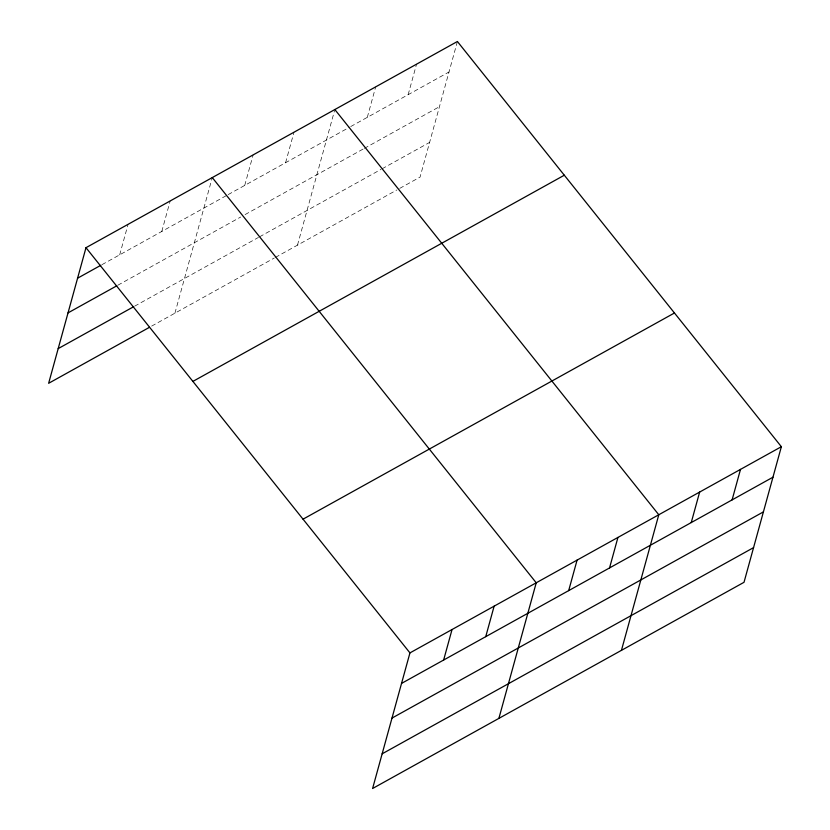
<?xml version="1.0" encoding="UTF-8"?>
<svg xmlns="http://www.w3.org/2000/svg" width="830" height="830" viewBox="0 0 830 830"><rect width="100%" height="100%" fill="white"/><g stroke="black" fill="none" stroke-linecap="round" stroke-linejoin="round"><path stroke-width="0.62" stroke-dasharray="4.15 3.11" d="M119.686 254.82L128.079 224.318M161.777 231.456L170.181 200.953M174.923 313.19L212.273 177.589M244.726 185.401L253.129 154.909M285.582 162.722L293.986 132.219M297.482 245.141L334.5 110.764M367.296 117.362L375.689 86.86M408.142 94.682L416.546 64.18M457.403 41.5L420.053 177.101L397.964 189.365M101.955 264.666L227.057 195.216M228.157 194.604L349.627 127.166M350.727 126.554L448.999 72.003M117.881 285.198L240.69 217.024M245.109 214.576L363.26 148.985M364.36 148.373L439.454 106.686M134.626 306.177L258.452 237.432M259.562 236.82L381.022 169.393M382.122 168.781L429.608 142.418M151.662 326.097L274.294 258.016M275.404 257.404L396.865 189.977"/><path stroke-width="1.25" d="M781.362 446.706L409.947 652.899L372.597 788.5L744.012 582.307L781.362 446.706L457.403 41.5L85.988 247.693L48.638 383.294L149.441 327.331M443.635 660.037L452.039 629.534M485.737 636.662L494.13 606.159M498.882 718.396L536.232 582.795L212.273 177.589M568.685 590.618L577.078 560.115M609.542 567.938L617.935 537.435M621.442 650.357L658.792 514.756L334.832 109.539M691.245 522.568L699.649 492.065M732.102 499.888L740.505 469.386M77.584 278.195L100.855 265.278M68.039 312.879L116.771 285.821M58.193 348.61L133.516 306.789M192.892 381.406L564.307 175.223M303.043 519.175L674.458 312.993M401.544 683.401L772.958 477.209M391.988 718.085L763.403 511.892M382.153 753.816L753.567 547.624M85.988 247.693L409.947 652.899"/></g></svg>
